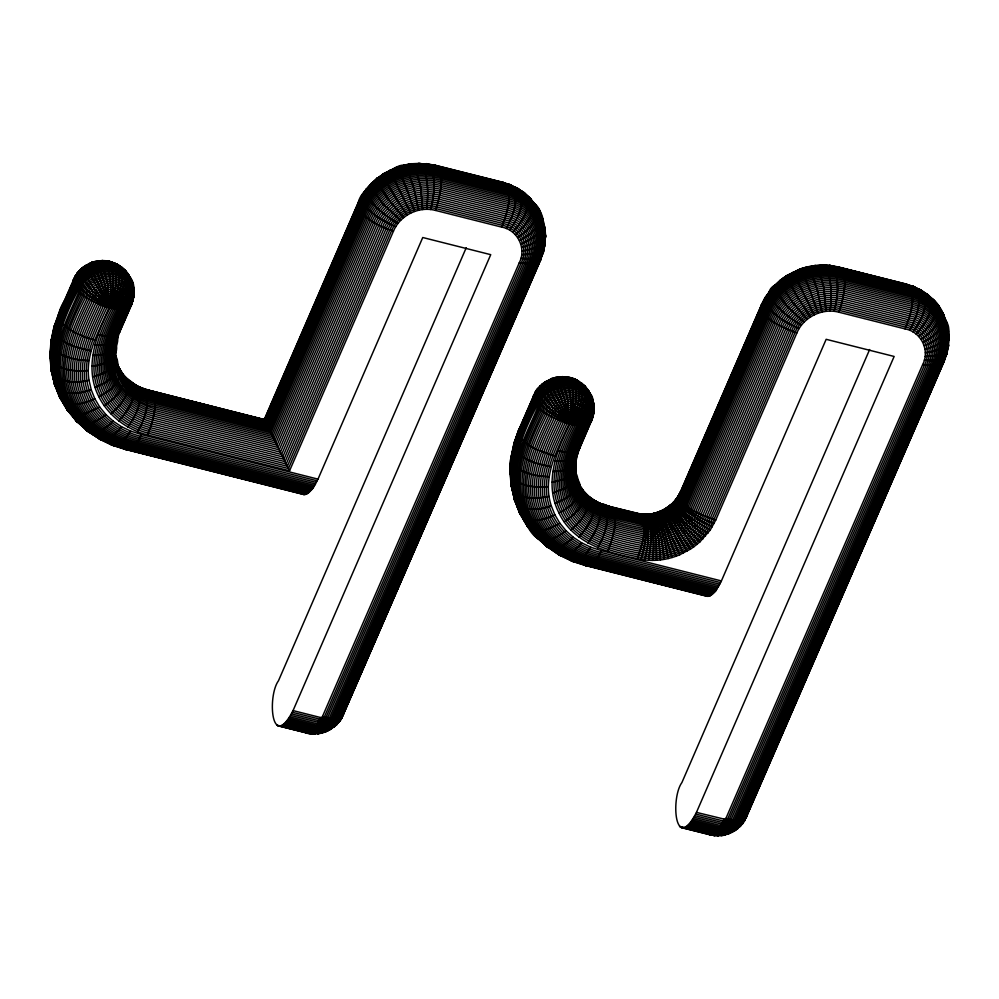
<?xml version="1.0" encoding="UTF-8"?>
<svg xmlns="http://www.w3.org/2000/svg" width="999" height="999" viewBox="0 0 999 999"><rect width="100%" height="100%" fill="white"/><g stroke="black" fill="none" stroke-linecap="round" stroke-linejoin="round"><path stroke-width="1.5" d="M79.171 271.84L77.035 273.539L77.947 278.097L73.976 284.777C61.776 312.163 46.503 341.171 51.811 372.227L51.336 366.096M337.312 722.677L336.563 724.787L333.516 724.562L321.953 717.557L329.345 724.55L333.741 727.097L339.185 721.927L341.995 716.62C338.773 725.449 326.648 717.719 320.467 717.507L293.057 710.589C271.241 752.796 267.195 696.191 278.459 680.806L466.221 247.752M341.783 717.981C338.436 727.597 327.709 720.129 322.053 717.457L519.255 262.812C526.848 248.576 517.582 229.782 501.673 227.11L435.502 210.414C418.931 205.956 400.062 215.222 393.481 231.081C383.628 228.134 374.2 223.476 366.196 216.97C354.295 208.554 356.531 199.063 367.195 188.574L365.572 190.672L366.596 194.643L358.653 208.029L265.746 422.327L152.435 393.731C141.833 391.108 132.405 385.114 124.875 377.272M869.642 349.538L681.88 782.604C670.604 797.976 674.65 854.595 696.465 812.387L725.299 819.392L736.75 828.845L740.709 825.586L739.023 826.772L736.063 826.036L725.299 819.392L738.548 824.5L742.17 824.063L743.268 821.553L741.57 823.501M776.46 284.94C771.89 285.352 766.92 292.02 770.017 296.441L762.075 309.815L680.531 497.877C674.188 512.387 656.768 520.941 641.395 517.12C619.805 511.988 594.03 508.466 580.993 487.949M743.98 820.504L745.404 818.406C744.692 826.348 726.86 821.016 725.961 818.281L922.664 364.61C930.256 350.374 920.991 331.581 905.082 328.908L838.923 312.212C822.352 307.754 803.483 317.02 796.902 332.879L715.734 520.067L710.227 530.044L699.949 541.845L686.375 527.934L675.461 513.748L671.39 505.019L674.637 501.86M660.327 512.037L660.252 511.188L679.707 554.77C666.483 560.364 651.46 562.062 637.449 558.566C607.429 553.121 572.976 542.969 558.953 512.862C543.931 483.916 556.106 450.899 570.004 424.213L570.342 423.027L584.29 417.594L591.945 410.714L593.818 404.395L590.909 394.73C602.459 406.106 548.126 439.947 581.043 414.061C614.348 379.345 544.492 368.132 534.34 401.473C519.717 432.442 502.235 469.23 516.321 503.558C518.281 505.881 521.128 507.255 524 508.091C533.016 510.464 542.632 508.903 551.298 505.894C541.733 477.36 557.654 449.225 568.868 423.926C578.159 415.746 591.158 403.171 586.888 388.986M656.505 560.277L656.331 542.757L653.808 526.223L649.974 516.308L648.039 514.46L645.741 515.084M75.737 281.343L74.825 277.21L77.497 274.3M362.175 201.149L361.426 196.353L366.233 189.173M518.881 507.892L519.705 513.299L514.01 498.101L518.843 510.189M512.187 454.183C509.64 460.427 508.891 468.456 510.839 475.012C510.501 448.401 524.075 424.687 534.04 400.874L535.801 397.44C533.491 394.031 535.851 388.286 539.959 387.849M765.584 302.947L764.672 298.813L766.62 296.216L679.67 495.167C673.201 509.952 655.456 518.668 639.785 514.772L610.876 507.48L603.621 505.144L593.593 500.274L596.89 501.91L598.638 504.308M50.774 358.928L49.962 356.006L50.986 340.696L52.76 337.287M50.1 356.993L51.236 339.81M51.011 347.714L51.411 341.858M50.375 357.967C50.025 331.356 63.611 307.655 73.564 283.841C81.618 264.223 111.788 255.382 126.523 272.302C113.012 258.679 88.849 263.536 77.947 278.097M110.252 306.868C120.255 301.573 134.578 291.72 130.844 278.634C139.46 294.031 118.544 302.884 108.804 307.842C99.363 330.794 84.703 354.383 89.048 380.332C79.895 382.405 70.067 382.817 61.089 379.732C58.167 378.646 55.307 377.098 53.284 374.662C44.818 343.843 62.6 312.949 74.276 285.377C80.857 263.212 127.373 254.508 129.808 282.467C128.009 293.993 116.908 300.799 109.94 308.117C96.041 334.802 83.866 367.819 98.889 396.765C108.441 415.971 126.998 429.645 147.59 434.952L289.56 470.779L393.481 231.081M91.821 366.233C104.021 365.085 120.355 358.479 115.909 342.719C110.29 369.006 128.309 396.403 154.533 401.898L270.017 431.044L363.773 214.81C376.336 186.251 410.489 169.468 440.771 176.935L508.616 194.056C528.995 198.626 545.604 217.345 545.254 238.636C541.283 247.34 530.481 249.638 521.89 250.949M132.193 301.236C141.92 267.245 88.274 263.661 79.096 291.558C67.095 318.606 51.861 347.202 57.105 377.859C60.477 399.225 72.215 418.818 89.236 432.13C98.551 434.303 106.943 427.147 113.212 421.166L121.541 426.71L130.744 431.118L141.546 434.615L317.994 479.133L422.752 237.512L490.734 254.67L293.057 710.589M133.429 298.089L133.891 290.809L133.217 288.873M133.679 297.19L133.891 290.809M510.164 473.076C510.764 457.53 513.573 441.658 520.167 427.584L534.69 394.093C529.408 409.69 557.729 419.58 568.868 423.926M510.439 474.05C510.089 447.452 523.676 423.751 533.628 399.937C542.007 378.996 575.449 370.991 588.823 391.121L585.152 387.312L586.276 389.21M511.476 457.954L511.675 455.032M521.64 254.633C529.57 254.333 539.535 253.696 544.405 246.466C548.389 223.314 531.306 200.437 508.703 195.629L440.909 178.521C411.026 171.141 377.322 187.7 364.935 215.884L270.879 432.804L154.62 403.471C124.475 397.502 107.48 363.661 117.445 335.452M544.917 238.074L544.817 232.779M544.405 246.466L545.217 233.741M544.78 245.604L545.491 234.715M575.774 461.713L576.186 475.274L573.538 481.605L565.147 488.286L552.697 492.919M551.885 482.317L564.435 479.233L572.052 474.65L575.249 470.005L575.973 458.816M575.249 470.005L576.111 459.752M570.342 423.276C578.783 424.563 595.067 424.25 593.331 411.788C592.27 383.054 548.414 384.79 540.322 408.741C525.961 438.886 509.902 473.214 521.291 507.117C527.872 527.722 542.594 545.117 561.276 555.831C569.967 556.393 576.535 548.888 581.605 542.807L590.809 547.215L601.61 550.711L721.403 580.931L826.161 339.31L894.142 356.456L696.465 812.387M594.105 408.866L592.994 401.411C598.888 415.372 581.505 422.552 570.354 423.151C579.72 423.401 596.74 420.754 593.468 407.542C588.374 380.557 547.34 384.64 539.16 407.654C527.16 434.69 511.925 463.299 517.17 493.956C520.541 515.322 532.28 534.915 549.3 548.226C558.616 550.399 567.007 543.244 573.276 537.262L581.605 542.807M593.493 414.173L594.093 407.879M925.062 356.431C932.791 356.181 941.995 355.494 947.314 349.113C951.235 326.311 934.402 303.796 912.149 299.076L844.417 281.98C814.984 274.7 781.792 291.009 769.605 318.768L688.124 506.705C680.918 523.164 661.176 532.867 643.743 528.533C620.167 523.439 590.809 518.269 579.395 493.743C571.628 478.496 574 460.489 580.232 445.279L578.171 451.011M947.314 349.113L947.814 348.264C951.81 325.1 934.727 302.235 912.124 297.427L844.33 280.319C814.447 272.939 780.743 289.498 768.343 317.682L686.85 505.644C679.844 521.665 660.639 531.093 643.681 526.873C622.539 521.503 596.903 518.618 583.591 498.813C574.063 485.427 573.001 467.844 577.659 452.447M947.814 348.264L948.625 335.539M948.201 347.402L949.038 337.487L947.676 327.46L948.001 331.73M669.392 506.93L668.106 506.93L668.468 508.816L673.838 519.005L693.731 546.878L699.949 541.845M58.779 394.106L59.64 397.215L54.371 384.078L54.021 379.807M520.804 243.843C529.258 240.634 538.036 235.801 542.357 227.497C545.741 218.244 538.898 206.643 531.493 201.348M946.078 320.592C949.774 333.491 934.202 341.795 924.212 345.629M74.076 280.307L75.287 277.522C66.796 291.833 98.776 304.345 108.804 307.842M322.552 716.483C328.733 717.956 342.532 721.952 343.656 712.449L341.92 715.833M796.902 332.879C786.862 329.395 754.882 316.87 763.373 302.56M725.961 818.281C732.067 819.979 747.402 823.725 746.902 813.386M671.39 505.019L676.81 498.801L680.656 491.57C678.059 508.041 703.533 515.621 715.734 520.067M673.351 502.297C675.599 517.794 691.87 528.746 702.796 539.098M86.276 265.959L79.62 270.329L80.582 275.075M373.052 183.142L370.741 184.291L371.865 188.611L366.596 194.643M541.833 385.689L539.685 386.413L540.646 391.171L535.801 397.44M774.55 285.327L774.15 287.188L775.274 290.409L770.017 296.441M94.905 339.897C83.891 337.325 73.102 332.692 64.498 325.212C54.083 318.032 60.352 307.505 65.547 298.926M98.327 334.915C105.107 335.976 117.682 338.873 120.205 330.032C104.208 359.128 121.766 398.751 154.658 405.119L271.803 434.677L366.196 216.97C378.384 189.211 411.576 172.902 440.996 180.182L508.741 197.278C533.641 202.285 550.549 229.708 542.457 254.071C536.95 259.69 528.059 258.891 520.866 258.316M119.568 332.28L131.518 304.795L131.781 302.397C120.817 325.861 104.583 354.183 118.094 380.232C125.225 394.593 139.161 404.695 154.545 408.591L273.776 438.673L289.56 470.779M554.969 455.994C542.732 452.035 516.533 444.842 519.592 428.184M341.496 718.581L540.834 259.478L540.921 256.219M558.391 450.999C565.172 452.06 577.747 454.97 580.269 446.116M579.632 448.376L591.883 419.33C581.168 442.157 565.709 469.742 578.833 495.029C590.347 519.78 619.904 525.149 643.743 530.244C661.713 534.715 682.055 524.725 689.485 507.754L770.953 319.855C782.916 292.57 815.534 276.536 844.455 283.704L912.124 300.786C936.587 305.694 953.208 332.617 945.266 356.556C939.497 361.326 931.268 360.726 924.275 360.115M94.281 266.321L91.758 262.4L91.533 263.374M95.005 387.075C108.142 383.129 123.976 370.279 115.285 355.157C118.981 367.844 102.36 374.438 92.632 376.835M127.747 274.725C142.982 289.623 126.086 304.807 110.29 306.993C119.268 305.756 133.042 302.747 134.028 291.795M333.504 727.047L324.837 732.08L324.737 728.283L321.753 717.657L322.44 732.005L321.603 733.154L317.295 733.628L322.09 732.829M531.218 199.313L525.924 194.543L515.347 187.4L516.271 187.637L524.625 193.019L531.73 200.225L520.392 191.421L513.711 188.224L438.536 168.744C425.562 165.597 411.8 166.696 399.25 171.116L396.728 167.183L396.503 168.157M544.48 228.509L544.255 225.662C547.952 238.336 531.331 244.93 521.615 247.327M566.258 380.294L554.345 382.417L552.459 379.058L551.585 379.033L558.703 376.86L563.224 376.785L566.258 380.294L577.584 382.392L586.588 388.399M728.046 833.678L728.346 830.968L725.174 819.455L731.705 832.542L737.712 828.708L737.924 827.659L735.826 829.17M925.024 349.126C937.212 346.516 955.169 337.013 946.49 321.566M657.891 512.986L658.129 512.025L659.402 513.598L664.273 524.05L675.961 556.243M54.57 331.868L53.821 327.36L55.494 324.35M92.557 355.432C103.734 355.644 119.268 352.085 117.62 337.237M110.277 307.18C118.719 308.466 135.002 308.167 133.267 295.704C132.205 266.958 88.349 268.694 80.257 292.645C65.897 322.789 49.838 357.118 61.226 391.034C67.807 411.625 82.53 429.021 101.211 439.735C109.902 440.309 116.471 432.792 121.541 426.71M514.635 447.952L513.873 443.456L516.283 439.797M542.457 254.071L543.468 249.126M945.266 356.556L946.952 353.546L946.602 350M49.962 356.006L50.325 353.072M115.434 352.934L115.409 349.987L116.121 359.178M510.389 469.155L511.875 488.311L510.776 468.194L511.001 471.066M545.254 238.636L545.629 235.689M925.311 352.747C934.352 351.436 949.312 348.114 948.9 336.513M51.698 345.392L50.986 340.696M114.211 265.734C118.918 279.096 114.873 293.906 109.952 306.643C111.126 292.719 111.738 278.009 106.481 264.797M426.71 209.291C428.209 195.404 428.546 180.669 423.376 167.47C396.478 167.595 369.93 183.816 358.953 208.616L266.034 422.927L152.735 394.33C139.198 391.084 127.685 382.242 120.017 370.754L127.223 379.408L120.854 371.428L116.446 362.225M511.201 486.351L510.027 472.102L511.051 456.793M545.029 244.705L544.992 241.92M576.123 460.689C573.763 470.479 560.876 471.178 552.622 471.528M593.743 413.286L593.706 410.489L593.094 414.985M652.597 560.402C654.045 549.088 653.945 537.487 651.71 526.286C650.686 521.241 648.089 511.176 640.883 515.084M830.119 311.089C831.618 297.202 831.967 282.467 826.785 269.268C799.887 269.393 773.338 285.614 762.362 310.414L680.831 498.464C674.475 512.986 657.067 521.54 641.683 517.719C618.006 512.912 588.773 507.267 578.071 482.242L582.817 490.059M948.438 346.503L948.551 344.655L946.353 355.144M714.135 523.476C703.371 519.83 693.069 514.298 684.814 506.418C681.643 503.209 675.711 496.378 680.956 492.482L674.387 501.498L676.211 507.517L687.374 521.266L705.469 536.201M655.431 513.798L656.193 512.787L657.454 514.235L662.212 524.725L672.14 557.492M678.596 496.453C671.64 500.974 679.22 508.691 682.567 512.874C689.884 520.916 698.563 527.709 707.954 533.179M537.649 388.711L536.975 390.871L538.011 394.18M696.915 544.443L685.514 531.318L675.549 517.694L670.354 508.316L669.854 505.581L670.966 505.194L660.227 511.65M648.726 560.289C649.999 546.478 655.419 523.601 642.682 514.323M83.579 272.34L82.255 268.669L83.429 267.495M371.865 188.611L377.859 183.154L376.748 178.434L383.878 174.363M334.303 726.91L334.503 725.861M540.646 391.171L543.643 388.436L542.307 384.315L543.98 383.753M775.274 290.409L781.28 284.952L779.944 280.831L781.605 280.257M50.862 341.621L54.046 326.548M50.874 342.545L54.408 325.774M53.971 329.395L54.895 325.037M51.024 343.494L53.884 329.995L58.641 316.708L73.277 282.942C80.869 264.473 109.116 254.907 123.876 269.917M116.359 342.195L117.595 336.351M131.88 302.934C139.71 270.642 90.522 267.532 81.518 293.731C67.258 323.713 51.199 357.829 62.537 391.546C69.056 411.975 83.666 429.22 102.198 439.847M132.355 302.21L133.791 295.342M132.717 301.436L133.804 296.278M542.944 253.346L545.142 242.857M543.306 252.572L545.154 243.793M510.926 457.704L514.11 442.644M514.473 441.87L510.939 458.641L511.763 461.488M575.761 462.487L577.684 453.321C575.199 462.599 562.387 461.263 554.907 460.739M591.945 419.031C599.775 386.738 550.586 383.628 541.583 409.815C527.322 439.797 511.263 473.913 522.602 507.642C529.12 528.071 543.731 545.317 562.25 555.943M592.419 418.294L593.856 411.438M592.782 417.52L593.868 412.362M944.542 357.205C952.334 333.741 936.013 307.355 912.037 302.56L844.43 285.489C816.083 278.446 784.09 294.168 772.377 320.929L690.921 508.803C683.254 526.323 662.237 536.638 643.693 532.017C619.567 526.923 589.785 521.328 578.159 496.328C565.571 472.152 578.871 445.367 589.522 423.376C601.723 392.607 553.221 385.914 544.343 411.975C527.747 444.518 511.688 484.577 530.082 519.967C541.595 543.181 564.21 559.403 589.06 565.646L709.577 596.053L715.634 591.033L721.403 580.931M945.878 355.869L948.101 345.154M946.715 354.358L948.563 345.592M677.559 497.165C677.047 512.937 698.526 522.639 710.227 530.044M679.844 494.493L678.059 496.441L678.396 500.299L684.952 509.353L698.313 519.655L712.287 526.798M109.89 306.631C113.174 293.194 115.347 278.321 110.414 265.035M430.706 209.528C434.003 196.091 436.163 181.219 431.231 167.932L423.376 167.47M644.892 559.939L647.552 546.515L648.226 534.715L647.002 523.101L644.118 516.133L641.795 514.273L607.28 506.018M834.128 311.326C837.412 297.889 839.585 283.017 834.652 269.73L826.785 269.268M357.817 203.746L359.965 200.762M115.697 346.403L116.046 343.656M744.517 820.891L944.455 360.527L746.103 817.794M117.52 338.074C113.948 346.453 102.31 345.142 94.843 344.643M321.478 717.694C319.605 725.012 314.785 738.099 305.057 732.267L304.445 731.73M693.731 546.878L690.409 549.138L679.745 533.004L667.07 510.689L666.321 507.992L668.393 506.605M86.901 269.955L85.315 266.009L85.939 265.684M377.859 183.154L384.503 178.359L382.954 173.963L396.728 167.183M325.012 732.142L331.418 728.995L331.193 727.634M543.643 388.436L546.965 386.039L545.417 381.643L546.341 382.043M781.28 284.952L787.924 280.157L786.375 275.749L800.149 268.981L802.659 272.914C815.209 268.494 828.97 267.395 841.945 270.542L917.132 290.022L923.8 293.219L935.151 302.023L927.272 294.205L923.426 292.844M734.777 829.932C732.517 831.468 727.672 821.715 725.299 819.392M641.133 559.365C644.005 548.101 653.958 514.51 634.79 513.686M53.821 327.36L59.066 312.737M53.709 328.209L59.528 312.088M53.734 329.083L59.59 312.912M119.655 330.619C103.397 360.152 121.266 400.362 154.633 406.83L272.764 436.638L367.532 218.057C379.508 190.772 412.125 174.738 441.034 181.905L508.716 198.988C536.051 204.208 552.01 236.588 539.46 261.438L342.145 716.545M116.92 339.672L120.117 330.831M109.94 308.117L121.641 309.34L129.458 307.292C141.658 276.511 93.157 269.817 84.278 295.891C67.682 328.421 51.623 368.481 70.017 403.871C81.531 427.085 104.146 443.306 128.996 449.55L306.156 494.255L312.212 489.235L317.994 479.133M129.458 307.292L130.157 306.743C142.857 274.575 92.17 267.582 82.855 294.805C68.719 324.6 52.672 358.479 63.936 391.995C71.666 416.571 91.396 436.138 115.147 445.566L122.315 441.758L130.744 431.118M130.157 306.743L133.054 299.775M130.732 306.144L132.954 300.624M541.083 257.093L543.618 250.025M519.255 262.812L530.956 264.023L537.962 262.462L540.034 260.839L543.643 250.911M540.034 260.839L543.531 251.748M513.873 443.456L518.806 429.533M513.773 444.293L519.13 428.833M513.798 445.179L520.167 427.584M513.948 446.078L518.706 432.804L533.341 399.038C540.934 380.557 569.18 370.991 583.94 386.014M576.985 455.756L580.182 446.915M570.004 424.213C576.56 425.362 584.378 426.96 590.222 422.839C602.921 390.659 552.235 383.666 542.919 410.901C528.783 440.696 512.737 474.575 524 508.091C531.73 532.667 551.46 552.235 575.212 561.65C582.504 560.002 587.025 553.121 590.809 547.215M590.222 422.839L593.119 415.859M590.796 422.24L593.019 416.708M946.877 350.924L942.182 363.773L744.892 818.818L741.645 824.325M947.027 351.823L942.881 363.236L744.018 821.34M922.664 364.61L934.365 365.821L941.383 364.26L943.456 362.637L947.052 352.709M943.456 362.637L946.952 353.546M435.502 210.414C438.861 200.324 448.489 167.407 432.018 165.335M838.923 312.212C842.269 302.123 851.897 269.206 835.439 267.133M320.467 717.507C317.707 723.288 313.361 735.501 305.057 732.267M723.888 819.305C721.29 825.074 716.033 838.461 707.854 833.528M637.449 558.566C641.97 545.129 649.537 524.912 637.824 513.536M58.529 314.198L74.076 278.534M58.441 314.997L76.161 274.987M66.758 296.141L68.569 291.958M69.78 289.161L71.591 284.977M72.802 282.18L74.625 277.997M58.479 315.834L73.114 282.08C79.795 265.222 107.105 254.046 120.854 267.907M118.544 333.529L131.818 303.246M119.118 332.929L131.731 304.033M358.316 202.385L264.31 419.405L273.776 438.673L368.956 219.131C380.681 192.37 412.674 176.648 441.021 183.691L508.628 200.762C535.439 205.856 551.098 237.612 538.773 261.975L341.483 717.02L336.126 724.924M264.448 419.68L358.753 201.786M359.303 201.236L264.772 420.317M267.869 413.186L269.106 410.339M271.578 404.632L273.426 400.349M274.663 397.502L276.523 393.231M280.844 383.241L282.08 380.394M287.65 367.57L289.498 363.286M300.624 337.625L302.485 333.354M313.611 307.692L315.459 303.409M326.586 277.747L328.434 273.476M339.56 247.814L341.421 243.531M344.28 711.026L346.765 705.294M348.002 702.434L351.723 693.843M352.972 690.971L354.832 686.675M357.942 679.52L359.802 675.224M362.899 668.056L364.76 663.761M366.009 660.901L369.73 652.31M370.979 649.45L374.7 640.859M375.936 637.986L377.809 633.691M379.046 630.831L382.767 622.24M385.876 615.084L387.737 610.789M388.973 607.916L394.568 595.029M395.804 592.17L397.677 587.874M398.913 585.014L400.774 580.719M402.023 577.847L405.744 569.255M408.841 562.1L410.714 557.804M411.95 554.944L417.545 542.057M418.781 539.185L420.641 534.89M421.89 532.03L423.751 527.734M424.987 524.862L430.581 511.975M431.818 509.115L433.678 504.82M434.927 501.96L440.509 489.073M441.758 486.201L443.618 481.905M444.855 479.045L446.715 474.75M447.964 471.89L450.449 466.158M452.31 461.863L453.546 459.003M454.795 456.131L456.655 451.835M457.892 448.976L463.486 436.088M465.347 431.793L466.583 428.933M467.832 426.061L469.692 421.765M470.929 418.906L473.414 413.174M475.274 408.878L476.523 406.019M477.759 403.146L479.62 398.851M480.869 395.991L486.451 383.104M490.796 373.077L492.657 368.781M493.906 365.921L496.391 360.189M498.251 355.894L499.488 353.034M500.736 350.174L502.597 345.879M503.833 343.007L506.318 337.287M508.179 332.992L509.428 330.12M513.773 320.105L515.634 315.809M516.87 312.937L519.355 307.217M521.216 302.922L522.465 300.05M523.701 297.19L525.561 292.894M526.81 290.035L529.295 284.303M531.156 280.007L532.392 277.148M536.738 267.12L538.611 262.824M344.33 711.837L541.121 257.929M342.694 715.996L541.033 258.729M518.593 430.294L534.14 394.63M518.506 431.081L533.129 397.365L536.838 390.696M518.543 431.93L533.179 398.176C540.034 382.505 559.827 373.788 575.899 380.032L577.584 382.392M521.466 425.649L523.276 421.466M532.33 400.574L534.14 396.403M590.621 421.316L591.845 418.494M579.183 449.026L591.795 420.129M679.707 493.568L761.738 304.171M762.162 303.571L679.62 494.343C673.051 509.353 655.069 518.181 639.173 514.235L607.916 506.468M762.712 303.034L681.206 491.021L681.88 490.521M682.504 489.098L683.728 486.251M686.201 480.556L688.061 476.286M715.222 413.623L717.07 409.353M728.184 383.728L730.044 379.458M741.146 353.821L743.006 349.55M749.55 808.516L751.41 804.22M752.659 801.36L755.144 795.629M759.49 785.614L761.35 781.318M762.587 778.446L766.32 769.854M769.417 762.699L771.278 758.403M772.527 755.544L774.387 751.248M775.624 748.376L779.357 739.784M782.454 732.629L784.315 728.333M785.564 725.474L789.285 716.882M790.534 714.01L792.394 709.715M795.491 702.559L797.364 698.264M798.601 695.404L802.322 686.812M805.431 679.645L807.292 675.349M808.528 672.489L812.262 663.898M813.498 661.026L815.359 656.73M818.468 649.575L820.329 645.279M823.438 638.124L825.299 633.828M826.535 630.956L830.269 622.365M831.505 619.505L835.226 610.913M836.475 608.054L838.336 603.758M839.572 600.886L843.306 592.295M846.403 585.139L848.263 580.844M849.512 577.984L858.203 557.929M859.44 555.069L861.313 550.774M862.549 547.902L866.27 539.31M869.38 532.155L871.24 527.859M872.477 524.999L878.071 512.112M879.307 509.24L881.168 504.945M882.417 502.085L884.277 497.789M885.526 494.93L891.108 482.042M892.344 479.17L894.217 474.875M895.454 472.015L901.036 459.128M902.909 454.832L904.145 451.973M905.394 449.1L907.254 444.805M908.491 441.945L914.085 429.058M915.321 426.198L917.182 421.903M918.431 419.031L924.013 406.143M925.873 401.848L927.122 398.988M928.358 396.116L930.219 391.82M931.468 388.961L933.953 383.229M935.813 378.933L937.05 376.074M938.298 373.214L940.159 368.918M941.395 366.046L943.88 360.327M944.542 359.727L745.978 817.294M800.149 268.981L807.766 266.833L810.514 270.567M147.59 434.952C151.786 423.963 162.675 395.03 146.391 390.01M501.673 227.11C506.593 213.936 514.822 193.531 502.847 182.293L435.002 165.172L418.469 163.349M607.654 551.036C613.886 536.863 623.888 504.383 598.813 503.633L602.634 504.87M905.082 328.908C910.014 315.734 918.231 295.329 906.255 284.091L838.423 266.97L829.757 265.447L827.734 266.209M679.045 494.655L680.219 492.182M131.181 305.494L131.518 304.795M540.496 260.19L540.834 259.478M591.246 421.59L591.583 420.879M943.905 361.988L944.242 361.276M141.546 434.615C138.586 440.709 131.181 454.545 123.152 447.727M601.61 550.711C598.326 556.705 592.969 568.443 584.44 565.022L707.966 596.366L709.577 596.053M650.399 514.997L650.923 514.135M73.327 279.795L75.262 275.961M73.139 280.507L75.662 275.437M75.787 276.548L78.546 272.015M358.004 203.034L362.1 195.255L363.936 194.106M357.742 204.52L361.938 196.091M340.609 719.555L343.706 713.261M341.109 719.093L343.631 714.035M533.391 395.891L536.226 391.084M533.204 396.603L535.726 391.533M761.413 304.832L765.109 297.565M761.226 305.544L765.509 297.04M761.151 306.306L766.008 296.591L774.387 286.026M745.916 818.031L747.052 815.833M94.48 262.063L96.116 261.863L98.202 265.16M554.545 378.146L555.831 377.659L558.266 381.243M678.059 496.441L679.77 493.444M680.307 492.932L675.724 499.875M668.269 558.528L664.822 541.495L660.139 525.287L655.906 515.422L654.37 513.511L653.084 513.998L658.503 512.287M137.75 431.768C144.106 419.955 150.025 405.407 145.529 392.008M506.218 228.584C512.574 216.758 518.493 202.223 514.01 188.823L431.231 167.932M597.814 547.864C604.17 536.038 610.089 521.503 605.594 508.104M909.627 330.382C915.983 318.556 921.902 304.021 917.419 290.622L834.652 269.73M676.947 498.189L678.733 495.329M318.132 733.778L319.593 732.504L320.716 729.233L321.616 717.694L319.543 727.01L317.257 732.03L315.197 733.853L310.602 733.766M720.716 835.414C726.41 833.89 724.138 824.025 725.099 819.48C724.887 824.462 730.094 836.9 720.716 835.414L719.829 834.752M74.987 276.548L77.585 272.615M74.825 277.21L78.009 272.277M74.775 277.922L83.916 267.657M361.426 196.353L366.658 188.823M361.213 197.727C374.937 174.925 402.397 161.426 428.833 164.473L430.944 167.333M365.484 191.82L367.045 189.535M535.052 392.644L538.074 388.361M534.89 393.294C541.495 382.305 554.745 375.799 567.482 377.272L570.192 380.532M537.425 389.835L538.611 388.112M534.84 394.018C542.207 381.743 557.767 374.937 571.74 378.346L573.988 381.231M338.761 722.265L341.945 717.332M764.834 298.152L770.067 290.622M764.672 298.813L770.604 290.359M764.622 299.525C779.62 274.538 811.3 260.702 839.747 267.67L907.666 284.802M768.119 294.767L769.68 292.482M764.697 300.299C779.794 275.137 811.712 261.189 840.359 268.207L908.303 285.352M742.17 824.063L745.354 819.13M742.607 823.725L745.192 819.779M127.797 426.998C135.365 416.271 143.144 402.222 138.861 388.811M509.615 230.207C517.182 219.48 524.975 205.432 520.679 192.02L514.01 188.823M587.862 543.094C595.429 532.367 603.209 518.319 598.925 504.895M913.024 332.005C920.603 321.278 928.383 307.23 924.1 293.818L917.419 290.622M675.948 499.375L677.859 498.176L676.311 500.062M674.575 501.036L676.273 498.951M674.387 501.498L676.698 498.601M77.26 273.039L80.207 269.755M77.035 273.539L80.632 269.605M76.923 274.126C83.267 265.996 93.382 261.026 103.696 260.964L106.194 264.198M79.895 271.753L81.768 269.605M365.909 189.585L371.478 183.292M365.684 190.097L371.915 183.142M365.572 190.672C377.023 176.049 394.393 166.396 412.799 164.098L415.084 167.357M370.592 185.215L372.44 183.092M537.325 389.135L540.272 385.851M537.1 389.635L540.696 385.701M337.35 723.276L339.847 720.416M336.563 724.787L339.735 720.991M769.093 291.895L774.899 285.09M768.98 292.47L781.118 280.095M774.924 285.951L771.228 290.197L771.965 290.097M741.595 824.125L743.256 822.214M739.547 826.722L743.144 822.789M739.972 826.585L742.931 823.301M673.101 502.634L675.249 500.374M672.951 503.059L675.736 500.174M410.402 164.423L412.799 164.098M818.506 269.143L815.771 265.622L813.81 266.221L819.43 265.884M664.36 559.34L661.625 540.109L657.055 522.789L652.659 514.235L648.201 514.86L656.755 513.261L662.674 510.939L672.851 503.583L671.728 503.858M118.781 420.991C127.335 411.501 136.925 398.176 132.817 384.777M512.687 232.255C521.241 222.765 530.831 209.44 526.723 196.041L520.679 192.02M578.846 537.087C587.4 527.597 596.99 514.273 592.882 500.874M916.108 334.053C924.649 324.563 934.24 311.238 930.131 297.839L924.1 293.818M416.908 164.523L417.944 163.611M396.528 167.42L411.526 163.674M807.766 266.833L806.992 267.12L815.771 265.622M671.528 504.145L673.688 502.06M674.113 501.91L669.792 505.931M79.62 270.329L82.705 267.482M79.47 270.754L83.029 267.432M370.891 183.866L376.985 178.284M370.741 184.291L377.31 178.247M539.685 386.413L542.769 383.566M539.535 386.838L543.094 383.529M541.221 385.651L543.493 383.591M774.312 285.664L780.406 280.082M774.163 286.076C778.196 283.179 782.554 276.686 787.287 276.161M333.741 727.097L337.3 723.788M334.066 727.06L337.15 724.213M737.15 828.895L740.559 826.011M669.854 505.581L672.015 503.671M672.389 503.571L666.271 508.166M110.877 413.873C120.167 405.719 131.468 393.344 127.522 380.007M515.384 234.69C525.399 226.373 542.007 206.855 526.723 196.041M570.941 529.97C580.232 521.815 591.533 509.44 587.587 496.103M918.805 336.488C928.808 328.172 945.416 308.654 930.131 297.839M113.212 421.166L105.906 414.585C98.089 420.804 82.717 429.945 74.975 419.255M565.971 530.669C560.089 535.339 553.259 539.398 545.654 540.197C531.618 541.158 526.935 522.664 520.004 513.898C528.046 524.875 544.605 519.542 554.895 514.86L559.802 523.164L565.971 530.669L573.276 537.262M668.106 506.93L670.254 505.182M100.524 261.338L103.696 260.964M643.306 515.159L647.564 514.323M82.318 267.869L85.477 265.484M82.243 268.219L85.677 265.522M82.355 269.218C90.447 262.725 101.511 259.777 111.676 262.262L113.923 265.147M376.598 178.684L383.541 174.101M376.523 179.033L383.279 173.938M378.196 178.459L380.469 176.823M542.382 383.966L545.541 381.568M542.307 384.315L551.823 378.484M780.007 280.482L786.688 275.736M779.944 280.831L786.962 275.899M779.957 281.281C794.355 269.742 813.236 263.773 831.655 265.871L834.352 269.131M782.741 279.445L785.014 277.797M324.837 732.08L328.246 730.631L321.828 717.632L330.819 728.858L337.6 722.702L340.709 717.432L537.962 262.462C550.037 238.624 534.715 207.555 508.479 202.572L440.946 185.539C413.211 178.621 381.905 194.006 370.454 220.192L274.812 440.796L154.395 410.414C136.176 405.919 120.03 392.42 114.385 374.25C106.606 351.099 119.505 328.259 128.659 307.767C140.297 278.521 94.181 272.14 85.777 296.953C69.343 329.22 53.272 368.931 71.541 404.046C82.917 427.01 105.295 443.032 129.87 449.2L306.993 493.906M330.819 728.858L334.453 726.66M734.864 830.331L737.936 828.109M734.502 830.806L737.861 828.458M102.635 260.552C90.684 261.588 108.829 260.027 111.676 262.262M104.208 405.756C113.973 399.001 126.873 387.787 123.039 374.563M517.669 237.462C528.746 230.532 545.953 213.137 532.03 200.824M564.273 521.84C574.038 515.097 586.937 503.883 583.104 490.646M921.078 339.26C928.371 334.503 935.039 328.296 938.898 320.379C943.93 312.113 938.511 302.098 930.593 297.902M99.738 407.068L85.789 413.411L79.271 414.535L73.664 414.148L67.77 410.839L59.94 397.802C67.982 408.778 84.54 403.446 94.83 398.763L99.738 407.068L105.906 414.585M559.802 523.164C550.799 528.533 537.087 534.964 527.834 526.935L519.305 512.325M666.907 508.129L660.189 511.376M679.707 554.77L690.409 549.138M85.302 265.722L91.758 262.4M85.315 266.009L92.145 262.65L99.463 260.914L102.198 264.448M382.904 174.138L396.903 167.245M382.917 174.425C388.636 173.576 403.671 158.541 407.105 168.769M384.503 178.359L399.25 171.116M424.325 164.41L426.336 163.661L428.833 164.473M545.367 381.818L551.985 378.559M545.379 382.105L552.21 378.746M546.965 386.039L554.345 382.417M786.313 275.936L800.311 269.043M786.338 276.224L800.524 269.243L808.079 266.983M787.924 280.157L802.659 272.914M331.468 728.82L328.134 730.394M709.789 834.764L714.66 835.576L718.044 833.678L721.403 828.708L724.962 819.492L721.153 833.054L718.606 835.651L715.459 834.452M686.325 826.673L714.385 833.753C725.749 836.663 738.611 830.344 743.231 819.567L940.459 364.685C952.272 341.421 937.312 311.064 911.675 306.231L844.23 289.211C817.17 282.442 786.6 297.465 775.436 323.039L694.018 510.839C685.801 529.607 663.286 540.671 643.406 535.726C618.643 530.606 588.349 524.5 576.473 498.938C563.611 474.25 576.773 446.778 587.799 424.288C598.851 396.69 555.307 390.646 547.415 414.098C531.156 446.078 515.072 485.414 533.179 520.229C544.418 542.907 566.545 558.741 590.834 564.835L711.263 595.217M731.53 832.179L739.023 826.772L744.118 819.23L941.383 364.26C953.458 340.422 938.136 309.34 911.887 304.37L844.355 287.337C816.633 280.419 785.326 295.804 773.875 321.99L692.432 509.827C684.502 527.947 662.774 538.636 643.581 533.853C619.143 528.746 589.123 522.902 577.372 497.627C564.647 473.201 577.884 446.091 588.723 423.863C600.362 394.617 554.245 388.236 545.841 413.049C529.408 445.317 513.336 485.027 531.605 520.142C542.981 543.094 565.359 559.128 589.934 565.297L710.414 595.704M734.877 830.619L728.259 833.865M683.378 553.084L662.337 510.239L664.747 509.428M98.889 396.765C108.891 391.471 123.214 381.618 119.48 368.531M519.48 240.534C532.479 234.278 550.312 218.431 535.052 203.908M558.953 512.862C571.316 507.167 587.437 492.719 576.935 478.121M922.889 342.32C932.891 337.038 947.227 327.173 943.481 314.086M561.113 377.035L562.699 376.648M664.422 509.14L670.978 522.827L686.95 551.211M90.484 267.932L88.474 263.798L91.92 262.462M728.421 833.94L731.543 832.192L720.279 835.152M658.004 512.075L660.252 511.188M657.916 512.262L660.364 511.276M657.891 512.562L660.526 511.488M570.342 423.027C580.319 419.18 595.904 410.876 592.207 397.977L592.732 400.274M555.069 503.159C567.095 499.163 583.354 487.974 576.023 473.226L576.186 475.274M104.183 261.126L107.417 261.176L110.127 264.435M564.248 377.222C569.942 376.698 577.684 378.758 580.918 383.991L583.928 385.277L586.076 387.487M89.048 380.332L91.234 389.797C79.945 393.419 63.187 396.79 55.07 385.651L50.974 368.206M651.548 513.786L654.058 513.361M655.769 512.812L658.129 512.025M658.291 512.087L653.284 513.648M396.603 167.245L404.67 165.185M91.633 262.45L95.454 261.413M91.558 262.637L99.463 260.914M800.024 269.043L807.479 266.795M551.698 378.546L555.519 377.51M551.623 378.733L555.831 377.659M320.654 732.679L325.249 731.593M320.991 732.966L325.212 731.905M325.137 732.08L321.316 733.129M728.633 833.703L722.314 835.201L712.175 834.752L715.971 834.977M724.725 834.927L728.546 833.878M567.27 377.784L571.74 378.346M301.074 493.131L303.796 494.542L306.156 494.255M653.508 513.424L656.193 512.787M499.625 182.392L502.847 182.293M903.046 284.191L906.255 284.091M821.877 265.147L831.655 265.871M549.113 496.428C537 498.801 520.279 500.199 512.162 488.911M654.37 513.511L648.551 514.485M643.856 514.46L639.847 514.248L645.941 514.522M403.808 165.097L411.938 163.686M403.584 165.322L412.362 163.824L427.622 163.811M404.795 165.422L407.592 164.922M94.905 261.476L99.038 260.776M807.217 266.895L815.346 265.472M808.203 267.22L811.013 266.721M554.969 377.572L559.527 377.01L562.262 380.532M554.745 377.797L559.527 377.01M316.87 733.353L322.277 732.479M317.719 733.766L321.865 733.054M721.141 835.564L725.274 834.852M639.085 513.811L635.576 513.449M648.925 514.235L651.897 513.798M111.014 261.85L108.029 261.463L110.027 262.113M88.287 370.529C75.562 371.516 59.141 370.979 51.074 359.515M548.351 486.625C535.626 487.599 519.205 487.062 511.138 475.611M647.102 514.31L649.737 514.123L651.498 515.472L655.481 524.512L658.89 540.509L660.439 559.927M646.64 514.435L649.737 514.123M650.162 514.26L641.483 514.697M650.586 514.535L640.434 514.248M910.638 286.151L914.035 286.663L917.132 290.022M571.091 378.534L573.713 378.721L578.446 381.019M109.715 443.381L111.751 445.054L115.147 445.566M708.766 596.278L588.211 565.859L570.404 560.152L575.212 561.65M411.138 163.786L420.055 163.361L423.089 166.87M410.764 164.048L428.234 164.073M411.8 164.348L417.42 163.998M98.239 260.889L103.159 260.689M814.547 265.584L822.939 265.022M814.173 265.846L823.476 265.16L826.498 268.669M558.304 376.973L563.224 376.785M319.255 733.016L310.165 732.442L282.055 725.361M318.906 733.403L309.365 732.804L281.231 725.711M318.531 733.653L313.599 733.84M722.677 834.814L713.573 834.24L685.476 827.16M717.544 835.776L721.94 835.451M644.355 514.51L648.039 514.46M110.29 307.118C118.219 306.818 128.184 306.181 133.054 298.951L132.879 297.989M513.349 187.288L514.373 187.288M916.757 289.086L921.328 290.247L923.8 293.219M573.876 379.87L577.659 380.557L582.829 384.29M829.757 265.447L831.031 265.609M88.961 360.552C75.862 360.015 59.965 357.605 51.998 345.991M549.025 476.648C535.926 476.098 520.029 473.688 512.062 462.087M704.482 594.929L707.966 596.366M822.414 265.022L830.406 265.459M825.599 265.659L831.23 266.346M102.11 260.552L106.169 260.764M101.573 260.689L106.806 260.901M562.175 376.648L567.482 377.272M561.638 376.773L570.092 378.209M308.753 732.954L311.288 733.104M309.965 733.628L315.197 733.853M712.762 835.152L718.606 835.651M718.069 835.776L713.373 835.426M122.765 268.194L117.595 264.46L111.938 262.375L113.874 263.299M145.242 391.408L142.882 388.486L139.66 387.487L150.175 390.846M91.084 350.587C77.847 348.401 62.712 344.218 54.858 332.455M551.148 466.67C537.912 464.498 522.777 460.314 514.922 448.551M638.386 513.798L641.795 514.273M520.017 191.046L521.078 191.221M577.522 381.606L582.142 383.579M426.336 163.661L435.689 165.459M425.674 163.774L504.245 183.004M829.095 265.572L839.098 267.257M105.519 260.751L110.315 261.563M104.858 260.876L106.968 261.276M565.584 376.848L571.078 377.934M305.706 732.679L311.913 733.653M306.381 732.966L311.251 733.778M715.996 835.201L679.545 826.385M715.321 835.451L680.169 826.922M709.115 834.477L714.66 835.576M608.828 506.218L608.079 506.056L638.511 513.823M566.233 376.86L566.87 376.998M513.711 188.224L511.351 185.302L509.015 184.365L518.643 189.036L520.392 191.421M433.554 164.997L503.571 182.592M836.975 266.795L906.98 284.39M432.804 165.097L488.449 179.146M491.458 179.895L500.474 182.18M836.213 266.895L884.34 279.033M887.349 279.795L915.446 287.662M504.895 183.554L436.938 166.408C405.806 158.754 370.716 175.986 357.792 205.332L264.66 420.117L142.57 388.773M842.944 269.018L847.452 270.167M148.014 389.96L264.535 419.817L147.889 390.384M148.714 390.297L264.36 419.48M187.8 400.886L192.332 402.035M611.45 507.792L615.821 508.891M317.232 480.819L140.734 436.288C117.42 430.706 96.516 413.736 89.323 390.459C79.62 361.526 95.554 332.942 107.005 307.292C107.505 303.384 114.236 304.683 111.763 308.491C98.114 334.777 85.864 367.295 100.687 395.841C110.04 414.647 128.222 428.034 148.376 433.216L288.474 468.568L391.683 230.532C398.688 213.786 418.631 203.983 436.176 208.654L502.46 225.374C519.268 228.247 529.058 248.114 521.078 263.187L324.325 716.97L323.139 718.781L320.954 719.43L292.295 712.275M720.641 582.617L600.799 552.372C577.484 546.803 556.58 529.832 549.388 506.543C539.685 477.622 555.619 449.026 567.07 423.389C567.569 419.48 574.3 420.779 571.828 424.587C558.179 450.874 545.929 483.391 560.751 511.938C574.575 541.62 608.641 551.423 638.186 556.818C667.931 564.223 701.623 547.664 713.91 519.58L795.092 332.33C802.097 315.572 822.052 305.781 839.585 310.452L905.868 327.173C922.676 330.045 932.479 349.912 924.487 364.985L727.747 818.768L726.548 820.579L724.362 821.228L695.704 814.073M316.446 482.442L139.885 437.887C116.071 432.18 94.743 414.822 87.388 391.046C77.547 361.725 93.481 332.679 105.17 306.681C106.331 300.724 116.945 302.697 113.549 308.803C100.15 334.702 87.812 366.708 102.447 394.855C111.601 413.261 129.408 426.361 149.138 431.431L287.362 466.308L389.847 229.932C397.277 212.275 418.306 201.948 436.813 206.83L503.209 223.589C520.916 226.661 531.231 247.59 522.864 263.486L325.437 718.631L323.276 720.579L320.404 721.091L291.508 713.898M719.854 584.24L599.949 553.983C576.136 548.276 554.807 530.919 547.452 507.13C537.612 477.822 553.546 448.776 565.234 422.777C566.396 416.82 577.01 418.793 573.613 424.887C560.214 450.786 547.877 482.792 562.512 510.951C576.136 540.222 609.815 549.65 638.885 555.007C667.632 562.162 700.174 546.166 712.05 519.03L793.268 331.73C800.686 314.073 821.715 303.746 840.221 308.629L906.63 325.387C924.337 328.459 934.652 349.388 926.273 365.284L728.845 820.416L726.685 822.377L723.825 822.889L694.917 815.696M315.634 483.978L139.011 439.41C114.698 433.578 92.944 415.834 85.439 391.558C75.462 361.863 91.409 332.367 103.322 306.019C105.157 298.027 119.58 300.649 115.297 309.041C102.148 334.553 89.723 366.059 104.158 393.818C113.124 411.838 130.544 424.637 149.85 429.595L286.226 464.011L388.012 229.27C395.854 210.727 417.944 199.875 437.412 204.97L503.933 221.753C522.527 225.025 533.366 247.003 524.6 263.736L327.035 719.143L323.951 721.952L319.842 722.677L290.697 715.434M719.043 585.776L599.075 555.506C574.762 549.662 553.009 531.93 545.504 507.654C535.526 477.947 551.473 448.451 563.386 422.115C565.222 414.123 579.645 416.745 575.362 425.137C562.212 450.649 549.787 482.142 564.223 509.915C577.659 538.773 610.951 547.839 639.535 553.159C667.295 560.064 698.726 544.63 710.189 518.419L791.42 331.056C799.262 312.525 821.353 301.673 840.821 306.768L907.342 323.551C925.936 326.823 936.775 348.801 928.021 365.534L730.456 820.941L727.359 823.75L723.251 824.475L694.105 817.232M314.797 485.439L138.124 440.846C113.324 434.89 91.146 416.77 83.491 392.008C73.377 361.925 89.336 331.993 101.473 305.307C103.971 295.317 122.153 298.564 116.983 309.215C104.083 334.353 91.583 365.359 105.819 392.732C114.585 410.352 131.643 422.877 150.524 427.722L285.077 461.663L386.151 228.546C394.405 209.128 417.557 197.765 437.974 203.059L504.607 219.88C524.075 223.339 535.427 246.366 526.286 263.911L329.395 718.031C327.66 722.639 322.227 725.311 317.52 723.863L289.86 716.895M718.206 587.225L598.189 556.942C573.389 550.973 551.211 532.867 543.556 508.104C533.441 478.022 549.4 448.076 561.538 421.391C564.035 411.413 582.217 414.66 577.047 425.312C564.148 450.437 551.648 481.443 565.884 508.828C579.12 537.287 612.037 545.978 640.159 551.273C666.932 557.929 697.252 543.044 708.316 517.757L789.572 330.344C797.826 310.926 820.978 299.563 841.383 304.857L908.016 321.678C927.484 325.137 938.835 348.164 929.707 365.709L732.804 819.817C731.068 824.437 725.636 827.097 720.928 825.661L693.281 818.681M313.948 486.8L137.213 442.207C111.938 436.113 89.348 417.632 81.531 392.382C71.291 361.925 87.263 331.556 99.625 304.533C102.772 292.582 124.625 296.453 118.606 309.328C105.969 334.091 93.369 364.598 107.43 391.608C115.996 408.841 132.68 421.079 151.161 425.811L283.916 459.315L384.303 227.772C392.969 207.505 417.157 195.617 438.499 201.124L505.244 217.969C525.574 221.628 537.425 245.679 527.922 264.011L330.981 718.244C328.833 723.713 322.365 726.897 316.72 725.249L289.011 718.256M717.369 588.598L597.277 558.291C572.002 552.21 549.413 533.716 541.595 508.479C531.356 478.022 547.327 447.652 559.69 420.629C562.837 408.678 584.69 412.55 578.671 425.412C566.033 450.174 553.434 480.694 567.494 507.704C580.531 535.751 613.086 544.093 640.734 549.35C666.545 555.769 695.779 541.408 706.43 517.045L787.712 329.57C796.378 309.303 820.566 297.415 841.907 302.922L908.653 319.767C928.983 323.426 940.846 347.477 931.33 365.809L734.39 820.042C732.255 825.511 725.774 828.695 720.142 827.047L692.432 820.054M313.087 488.074L136.301 443.456C110.552 437.25 87.55 418.406 79.595 392.682C69.231 361.863 85.202 331.069 97.777 303.721C101.586 289.86 127.023 294.318 120.167 309.365C107.767 333.766 95.092 363.798 108.953 390.434C117.345 407.292 133.679 419.255 151.748 423.876L282.754 456.93L382.467 226.96C391.521 205.844 416.72 193.456 438.973 199.176L505.831 216.046C526.997 219.88 539.348 244.93 529.47 264.061L332.492 718.381C329.957 724.7 322.465 728.383 315.921 726.535L288.149 719.53M716.495 589.872L596.366 559.552C570.616 553.334 547.614 534.49 539.66 508.778C529.295 477.959 545.267 447.165 557.842 419.805C561.65 405.944 587.087 410.414 580.232 425.449C567.832 449.85 555.157 479.882 569.018 506.53C581.88 534.178 614.073 542.182 641.271 547.402C666.133 553.596 694.293 539.76 704.57 516.271L785.876 328.758C794.929 307.642 820.129 295.254 842.382 300.974L909.24 317.844C930.419 321.678 942.769 346.728 932.891 365.859L735.901 820.179C733.366 826.498 725.873 830.181 719.33 828.333L691.57 821.328M312.212 489.235L135.377 444.617C109.166 438.286 85.764 419.081 77.672 392.919C67.183 361.738 83.167 330.532 95.954 302.847C100.387 287.125 129.321 292.17 121.641 309.34C109.503 333.379 96.741 362.949 110.414 389.223C118.619 405.731 134.603 417.42 152.285 421.94L281.581 454.557L380.631 226.099C390.085 204.158 416.271 191.296 439.398 197.203L506.368 214.098C528.359 218.119 541.183 244.143 530.956 264.023L333.928 718.456C331.006 725.599 322.527 729.757 315.097 727.722L287.287 720.704M715.634 591.033L595.441 560.714C569.23 554.37 545.829 535.177 537.737 509.003C527.247 477.822 543.231 446.628 556.018 418.943C560.451 403.221 589.385 408.266 581.705 425.424C569.567 449.475 556.805 479.033 570.479 505.319C583.154 532.592 614.997 540.247 641.758 545.442C665.709 551.411 692.831 538.086 702.722 515.459L784.053 327.897C793.493 305.956 819.679 293.094 842.819 299.001L909.777 315.896C931.767 319.917 944.604 345.941 934.365 365.821L737.337 820.254C734.427 827.397 725.948 831.555 718.518 829.52L690.696 822.489M311.338 490.309L134.44 445.666C107.792 439.21 84.016 419.68 75.774 393.069C65.172 361.538 81.169 329.932 94.156 301.948C99.188 284.415 131.506 290.022 123.052 309.24C111.139 332.942 98.289 362.05 111.801 387.987C119.818 404.133 135.477 415.572 152.772 419.98L280.419 452.185L378.833 225.187C388.648 202.46 415.796 189.123 439.785 195.217L506.855 212.15C529.645 216.346 542.932 243.306 532.355 263.936L335.289 718.468C331.993 726.385 322.565 731.031 314.273 728.795L286.401 721.765M714.747 592.107L594.505 561.763C567.857 555.307 544.08 535.776 535.839 509.165C525.237 477.634 541.233 446.029 554.22 418.044C559.253 400.512 591.57 406.118 583.116 425.337C571.203 449.038 558.354 478.146 571.865 504.083C584.365 530.981 615.871 538.299 642.182 543.481C665.259 549.225 691.37 536.388 700.898 514.61L782.242 326.985C792.07 304.258 819.205 290.921 843.193 297.015L910.276 313.948C933.054 318.144 946.353 345.105 935.776 365.734L738.698 820.266C735.414 828.183 725.973 832.829 717.694 830.594L689.822 823.563M310.464 491.258L133.516 446.615C106.431 440.047 82.28 420.179 73.914 393.144C63.199 361.276 79.196 329.295 92.383 301.011C98.014 281.743 133.566 287.887 124.363 309.078C112.687 332.455 99.763 361.126 113.099 386.725C120.941 402.535 136.276 413.711 153.209 418.032L279.258 449.837L377.06 224.251C387.237 200.762 415.297 186.975 440.122 193.244L507.292 210.19C530.844 214.56 544.58 242.445 533.678 263.773L336.563 718.393C332.917 727.085 322.565 732.18 313.449 729.757L285.527 722.714M713.873 593.056L593.581 562.699C566.495 556.143 542.345 536.276 533.978 509.24C523.264 477.372 539.26 445.392 552.447 417.095C558.079 397.839 593.631 403.983 584.427 425.174C572.752 448.551 559.827 477.222 573.164 502.822C585.489 529.358 616.67 536.363 642.569 541.52C664.785 547.04 689.934 534.69 699.113 513.711L780.481 326.049C790.659 302.56 818.718 288.773 843.531 295.042L910.701 311.988C934.252 316.358 948.001 344.243 937.087 365.572L739.972 820.191C736.325 828.883 725.973 833.965 716.857 831.555L688.935 824.512M309.578 492.095L132.592 447.44C105.095 440.771 80.594 420.591 72.103 393.144C61.276 360.964 77.285 328.609 90.659 300.037C97.427 279.595 135.327 284.877 125.587 308.853C114.136 331.918 101.124 360.164 114.298 385.452C121.99 400.924 137 411.863 153.596 416.096L278.109 447.515L375.337 223.277C385.864 199.051 414.797 184.84 440.409 191.284L507.679 208.254C531.955 212.787 546.128 241.533 534.902 263.536L337.749 718.256C333.753 727.684 322.515 733.204 312.612 730.619L284.653 723.563M712.999 593.893L592.657 563.536C565.159 556.855 540.659 536.675 532.167 509.24C521.341 477.06 537.35 444.705 550.724 416.121C557.492 395.679 595.392 400.961 585.651 424.937C574.2 448.002 561.188 476.261 574.363 501.535C586.538 527.734 617.394 534.428 642.906 539.56C664.298 544.892 688.523 532.991 697.364 512.787L778.745 325.075C789.272 300.849 818.206 286.626 843.818 293.082L911.088 310.052C935.364 314.585 949.537 343.331 938.311 365.334L741.158 820.054C737.162 829.482 725.936 835.002 716.033 832.417L688.061 825.349M308.703 492.819L131.668 448.151C103.784 441.371 78.958 420.891 70.33 393.069C59.416 360.577 75.424 327.884 88.973 299.026C96.316 277.048 137.125 282.717 126.711 308.554C115.472 331.318 102.385 359.165 115.397 384.153C122.939 399.325 137.662 410.04 153.921 414.173L276.985 445.229L373.651 222.278C384.503 197.352 414.285 182.73 440.634 189.335L508.004 206.331C532.966 211.026 547.552 240.597 536.026 263.249L338.836 718.056C334.515 728.171 322.44 734.103 311.788 731.343L283.778 724.275M712.125 594.617L591.733 564.235C563.848 557.467 539.023 536.987 530.394 509.165C519.48 476.673 535.489 443.981 549.038 415.122C556.381 393.131 597.19 398.801 586.775 424.65C575.536 447.415 562.449 475.262 575.461 500.237C587.487 526.111 618.056 532.504 643.181 537.624C663.798 542.757 687.15 531.293 695.666 511.825L777.072 324.063C787.911 299.151 817.694 284.515 844.055 291.134L911.413 308.129C936.388 312.824 950.961 342.382 939.435 365.047L742.245 819.842C737.924 829.969 725.861 835.901 715.209 833.141L687.187 826.073M307.842 493.419L130.769 448.738C102.51 441.87 77.36 421.103 68.631 392.919C57.605 360.139 73.639 327.11 87.35 298.002C95.242 274.563 138.786 280.594 127.735 308.192C116.708 330.681 103.546 358.154 116.408 382.842C123.801 397.727 138.237 408.216 154.183 412.275L275.886 442.982L372.028 221.241C383.191 195.667 413.748 180.657 440.821 187.412L508.266 204.433C533.891 209.278 548.863 239.623 537.05 262.887L339.822 717.769C335.189 728.546 322.327 734.864 310.976 731.955L282.917 724.874M126.748 449.15L135.764 451.423M158.304 457.105L162.812 458.241M170.33 460.139L174.837 461.276M182.342 463.174L186.85 464.31M194.368 466.208L198.876 467.345M201.885 468.106L210.901 470.379M213.911 471.141L222.927 473.414M225.924 474.175L234.952 476.448M245.467 479.108L249.975 480.244M257.492 482.142L262 483.279M277.023 487.062L281.531 488.211M289.048 490.097L293.556 491.233M589.835 566.008L594.368 567.145M601.91 569.043L606.43 570.192M613.973 572.09L618.493 573.239M621.515 574L630.569 576.286M633.578 577.047L638.111 578.184M645.654 580.082L650.174 581.231M653.196 581.992L662.25 584.278M684.877 589.984L689.397 591.121M696.94 593.031L701.46 594.168M305.344 494.48L128.147 449.762L110.34 444.056L97.265 437.412L114.236 445.616M124.376 448.926L304.558 494.567M125.062 449.35L303.796 494.542M585.127 565.446L707.205 596.341M276.76 725.137L308.591 733.041M277.422 725.549L307.829 733.141M680.843 827.347L711.238 834.939M278.122 725.836L307.093 733.116M681.543 827.634L710.501 834.914M556.243 551.798L558.716 554.782L561.276 555.831M84.878 428.184L87.45 431.231L101.211 439.735M129.37 276.248L130.544 278.047C127.722 273.152 124.176 267.482 118.531 265.684L120.117 267.12M127.185 379.957L130.719 381.755L132.53 384.19M905.506 283.928L914.035 286.663M904.707 283.878L914.772 287.1M502.085 182.13L510.626 184.865M501.298 182.093L511.351 185.302M501.823 182.617L512.037 185.864M512.649 186.538L437.512 167.07C406.231 159.378 370.966 176.698 357.954 206.181L264.947 420.704L151.398 392.058L137.475 386.501L123.664 375.736M569.642 377.497L575.899 380.032M568.881 377.46L575.224 379.47M109.578 261.401L117.62 265.085M108.816 261.363L115.16 263.386M600.599 503.646L609.552 506.518M599.725 503.571L610.239 506.943M140.534 387.55L149.488 390.422M571.128 559.915L575.149 561.213M571.078 560.701L587.387 565.946M571.815 561.138L586.6 565.909M111.014 444.617L127.335 449.85M111.751 445.054L126.536 449.812M120.916 267.832L126.011 271.391M601.435 503.833L605.307 507.504M799.125 328.534C786.475 322.952 773.363 315.584 765.883 303.546M395.704 226.736C383.054 221.154 369.955 213.786 362.462 201.748M569.33 423.027C556.693 417.432 543.581 410.077 536.088 398.039M523.863 192.407L522.077 191.508L525.149 194.268M587.287 495.504L582.742 491.383L592.594 500.274M526.673 525.162L536.888 537.824L549.3 548.226M76.111 421.004L89.236 432.13M913.261 286.351L921.328 290.247M912.424 286.164L922.065 290.821M912.799 286.688L917.794 289.086M922.714 291.521L908.89 286.014L840.933 268.868C809.64 261.176 774.375 278.496 761.375 307.979L679.844 496.028C673.438 510.676 655.868 519.293 640.371 515.434L611.463 508.141L594.992 501.298M509.84 184.553L518.643 189.036M509.39 184.89C514.922 188.274 522.639 189.822 526.436 195.442M519.88 190.522L506.031 185.002L438.049 167.844C406.668 160.14 371.291 177.51 358.254 207.093L265.309 421.441L151.948 392.832L138.062 387.3L129.72 381.655M572.877 378.534L579.17 381.606M572.002 378.471L574.9 379.857M113.649 262.637L118.382 264.935M112.812 262.437L119.106 265.509M594.505 500.511L602.946 504.582M558.716 554.17L574.3 561.713M557.979 554.195L573.426 561.65M558.716 554.782L572.589 561.463M142.882 388.486L134.44 384.415L138.574 388.211M134.927 384.865L143.556 389.048M134.927 385.214L138.486 386.913M113.362 445.554L97.914 438.099M99.438 439.148L112.525 445.367M124.051 270.704L127.61 273.264L131.244 279.62M801.373 325.224C789.46 317.932 777.572 309.215 770.304 297.04M397.964 223.426C386.051 216.134 374.15 207.417 366.895 195.242M569.38 422.964C557.467 415.684 545.566 406.955 538.311 394.78M517.12 187.987L517.919 188.449M529.07 197.103L536.201 205.669L528.171 196.553L536.913 207.255M935.938 303.659C942.169 307.829 943.805 316.196 946.765 322.59M920.541 289.785L928.046 294.817L929.844 297.24M919.679 289.435L928.733 295.529M918.768 289.198L924.5 293.019M929.332 296.341L916.632 289.123L909.44 286.8L841.458 269.643C810.077 261.938 774.712 279.308 761.663 308.878L680.132 496.928C673.763 511.488 656.318 520.054 640.908 516.221C620.953 511.038 598.039 508.566 583.728 491.833M516.271 187.637L525.312 193.731M576.798 380.207L583.428 385.964M575.874 379.97L578.596 381.78M589.173 496.74L596.89 501.91M588.249 496.341L597.539 502.597M546.715 546.028L550.474 548.526M552.984 550.199L556.743 552.709M545.466 545.192L560.364 555.594M559.502 555.244L546.066 546.003M116.733 264.111L122.078 267.482M117.457 265.509L114.835 263.773L117.52 266.308M129.108 380.644L136.101 385.239M128.184 380.244L136.826 385.814M85.402 429.095L89.161 431.605M86.001 429.907L96.016 436.575M86.688 430.619L100.3 439.498M804.045 322.153L786.875 306.169L775.561 291.009M400.636 220.354L383.454 204.37L372.152 189.211M109.353 306.818L92.183 290.834L80.869 275.674M932.479 298.901L939.622 307.467L934.015 300.274L927.272 294.205M124.563 376.286L126.086 377.672M940.396 310.177L943.193 313.499M536.975 208.391L539.772 211.701M587.812 390.821L590.609 394.13M539.535 214.785L540.422 215.559M926.423 293.706L934.627 301.111M925.499 293.306L928.558 296.066M523.014 191.908L530.594 198.489M532.442 201.81L521.116 193.019L514.448 189.822L439.273 170.354C407.892 162.637 372.515 180.02 359.478 209.59L266.533 423.951L153.172 395.342C138.262 391.67 125.125 381.443 118.731 367.357M581.368 382.967L585.451 386.65M580.519 382.467L584.44 386.451M589.535 392.707C575.424 373.676 543.219 381.88 534.865 402.435C522.664 429.807 507.392 458.816 512.699 489.847M584.627 492.382L591.483 498.563M542.457 541.695L534.328 533.766M539.435 539.323L535.039 535.352L547.514 547.327M535.551 536.263L548.376 547.827M120.454 266.371L125.087 271.216M119.53 265.971L121.978 268.182M125.837 377.697L132.018 383.279M78.534 422.927L65.909 407.492L76.886 420.654M80.182 423.626L84.59 427.597L84.166 426.598M75.487 420.167L88.312 431.73M807.105 319.368L792.007 301.498L781.568 285.539M403.696 217.582L388.599 199.7L378.159 183.754M583.216 563.811L583.803 564.485M931.58 298.351L935.076 302.597M940.321 309.053C933.241 299.113 922.402 292.332 910.663 289.298L842.694 272.153C811.3 264.435 775.936 281.818 762.886 311.388L681.355 499.438C674.987 513.986 657.542 522.564 642.132 518.718C618.069 514.035 588.848 507.942 578.046 482.654M537.212 208.316C530.157 198.401 519.343 191.633 507.642 188.624L439.672 171.466C408.391 163.786 373.114 181.106 360.115 210.589L267.108 425.112L153.559 396.453C136.139 392.32 121.341 378.858 116.583 361.438M584.74 385.914L590.084 393.206L592.894 399.975M583.928 385.277L587.237 389.847M586.775 494.592L580.918 487.524L582.292 489.135M525.674 522.527L527.822 525.849M538.598 539.023C523.626 523.226 515.197 501.848 515.022 480.119C514.685 453.708 528.234 430.207 538.086 406.581C546.653 381.356 592.857 379.558 593.98 409.852M537.699 538.473L525.973 523.576M124.675 269.83L128.759 275.025L128.234 274.113M123.864 269.181L126.024 271.815M129.47 276.611C115.36 257.592 83.154 265.784 74.8 286.351C60.09 317.045 44.006 352.073 55.607 386.588M119.992 371.266L122.752 374.625M77.635 422.377L66.608 409.078L76.823 421.74M121.591 372.202L122.752 373.963M944.604 318.182L948.513 331.481M545.092 229.683L541.196 216.383L542.145 220.492M592.444 399.675L589.435 392.345M542.782 223.227L543.431 224.126M569.218 558.691L569.78 559.477M810.489 316.933L797.702 297.402L788.211 280.756M407.068 215.135L394.28 195.604L384.802 178.958M938.461 305.706L943.893 315.072M937.724 304.945L941.258 310.914M944.18 316.109C937.711 303.072 925.012 293.943 911.051 290.422L843.081 273.264C811.8 265.572 776.535 282.904 763.536 312.387L682.005 500.437C675.599 515.072 658.029 523.701 642.519 519.842C616.108 515.746 583.341 506.393 576.111 476.598L576.648 477.522M936.887 304.258L938.985 307.817M944.342 317.195C937.911 304.22 925.274 295.142 911.388 291.633L843.431 274.488C812.312 266.833 777.222 284.078 764.285 313.411L682.754 501.448C676.286 516.246 658.541 524.962 642.869 521.066C613.648 516.733 578.933 505.581 575.349 471.253L575.749 472.227M534.315 203.147L540.759 214.31M533.466 202.46L534.877 204.832M587.674 389.36L591.308 395.716M586.937 388.586L588.686 391.546M591.595 396.753C579.707 374.388 543.993 381.743 535.501 403.446C518.094 437.262 502.097 478.983 521.178 515.684M577.909 483.166L579.358 485.614M519.58 511.438L521.066 513.936M522.539 516.421L524.013 518.918M529.408 528.384C501.66 490.322 517.057 443.044 537.125 405.519C545.691 381.493 588.523 377.272 593.831 405.432M519.018 511.288L524.925 521.278M528.571 527.697C500.736 489.535 516.133 442.12 536.251 404.47C544.967 380.095 588.423 375.811 593.818 404.395M126.873 272.502L129.895 278.646M131.531 280.657C119.643 258.291 83.928 265.647 75.437 287.35C58.029 321.166 42.033 362.887 61.114 399.6M122.228 373.039L118.656 367.008L119.181 367.932M70.28 412.887C42.632 374.962 58.054 327.872 78.022 290.484C86.588 265.259 132.792 263.474 133.916 293.756M69.343 412.287C41.596 374.238 56.993 326.96 77.06 289.423C85.627 265.409 128.459 261.176 133.766 289.335M58.953 395.192L65.609 406.431M68.506 411.6L61.863 400.387L53.921 380.919M59.241 396.228L67.77 410.839M578.721 483.104L579.245 484.028M76.024 281.943C83.516 293.981 96.628 301.336 109.266 306.93C97.44 299.513 85.489 290.896 78.247 278.684M540.934 391.758L552.247 406.93L569.418 422.914L554.383 404.982L543.943 389.036M793.131 272.115L795.092 276.124M662.337 510.239L662.699 510.951M83.879 272.939L94.318 288.898L109.415 306.768L87.2 270.542M548.601 380.007L550.549 384.028M547.265 386.638L556.743 403.284L569.53 422.814L550.849 384.615M390.022 170.904L389.66 170.192L391.67 174.326M814.135 314.885L795.379 276.723M410.726 213.087L391.97 174.925M90.784 268.531L109.54 306.693L101.935 284.603L94.568 266.92M802.959 273.501L810.326 291.196L817.994 313.249M554.632 383.017L562 400.699L569.667 422.752L567.644 399.363L562.549 381.131M399.538 171.703L406.905 189.398L414.573 211.451M810.801 271.166L817.045 289.186L821.99 312.05M558.553 381.843L564.797 399.862L569.742 422.727M407.392 169.368L413.623 187.387L418.569 210.265M98.489 265.746L104.733 283.778L109.678 306.643L107.58 283.266L102.485 265.035M818.793 269.742L823.888 287.974L826.048 311.326M415.384 167.944L420.467 186.176L422.639 209.54M566.545 380.894C571.728 394.093 571.378 408.828 569.88 422.714C573.326 409.315 575.374 394.405 570.479 381.131M574.275 381.83C578.983 395.192 574.937 410.002 570.017 422.727C576.51 410.989 582.33 396.378 577.872 382.992M117.807 266.895C122.29 280.307 116.371 294.842 110.015 306.656C117.707 296.029 125.412 281.905 121.141 268.494M581.206 384.59C585.501 398.014 577.709 412.063 570.142 422.777C578.796 413.386 588.311 399.975 584.228 386.601M124.163 270.517C128.272 283.903 118.681 297.227 110.127 306.73C119.505 298.676 130.744 286.214 126.823 272.902M574.8 464.148L576.173 474.238M74.675 418.668L73.951 416.595M542.669 218.793L545.079 228.646M579.545 484.627L579.944 485.601M132.143 281.893L133.754 288.299M942.656 312.575L946.915 323.639M942.02 311.713L944.092 316.883M946.94 324.725C941.982 308.703 927.709 296.878 911.65 292.957L843.73 275.811C812.824 268.207 777.984 285.327 765.147 314.46L683.628 502.485C677.06 517.494 659.053 526.348 643.156 522.39C615.421 518.119 580.094 507.642 576.011 474.775M539.248 210.777L543.356 220.791M543.506 221.84C538.498 205.707 524.138 193.794 507.967 189.847L440.022 172.702C408.891 165.035 373.801 182.28 360.876 211.613L267.744 426.411L153.883 397.677C136.151 393.469 121.129 379.62 116.571 361.8M538.598 209.915L540.671 215.085M543.531 222.927C538.561 206.918 524.3 195.08 508.241 191.159L440.322 174.026C409.415 166.408 374.575 183.529 361.738 212.662L268.444 427.834L154.158 399.001C133.841 394.368 117.62 376.773 115.31 355.944M537.849 209.116L538.873 211.688M543.431 224.038C538.511 208.167 524.363 196.453 508.454 192.57L440.571 175.437C409.94 167.894 375.412 184.852 362.699 213.724L269.206 429.383L154.37 400.399C132.268 395.454 114.648 374.862 115.36 351.86M575.986 477.01L577.559 480.931M551.298 505.894L554.895 514.86M514.522 498.351L517.195 505.044M514.16 499.15L520.529 514.822M130.02 277.11L132.83 283.878M132.979 284.94C124.038 259.465 84.753 265.534 76.186 288.374C61.551 318.981 45.467 353.883 57.03 388.299M91.234 389.797L94.83 398.763M53.946 382.005L58.242 392.757M54.096 383.067L60.464 398.738M133.641 294.405L133.342 286.288M577.347 479.095L577.622 480.119M945.254 319.068L945.891 321.803M948.388 332.53C945.703 313.674 930.069 298.639 911.875 294.368L843.98 277.235C813.361 269.693 778.833 286.651 766.108 315.522L684.602 503.533C677.909 518.818 659.577 527.834 643.381 523.801C624.675 518.431 602.734 516.945 588.623 501.81C579.158 492.082 575.099 478.459 575.199 465.109M591.383 396.453L592.17 399.875M541.845 217.27L544.979 230.732L545.516 237.662M511.488 484.652L515.671 502.672M131.319 280.357L132.83 287.1M115.684 356.131L117.707 365.072M50.986 369.243L54.783 385.052L51.136 370.254L49.95 355.02M948.351 329.42L949.05 338.474M948.076 328.434L948.925 339.448M948.675 340.434C949.013 319.143 932.404 300.424 912.025 295.854L844.18 278.733C813.898 271.266 779.744 288.049 767.182 316.596L685.676 504.582C678.845 520.204 660.102 529.42 643.556 525.299C624.737 519.93 602.697 518.369 588.511 503.146C578.808 493.194 574.787 479.22 574.912 465.571M947.601 329.707L947.826 332.555M593.406 402.385L593.681 405.931M544.942 227.622L545.641 236.676M543.968 225.062L544.193 227.909M510.139 470.129L511.476 487.35M133.616 287.287L134.041 292.782M132.929 285.327L133.117 287.687M50.075 354.046L51.411 371.253M575.611 467.057L575.624 468.044M514.847 501.148L511.038 484.29L514.847 501.148"/></g></svg>
